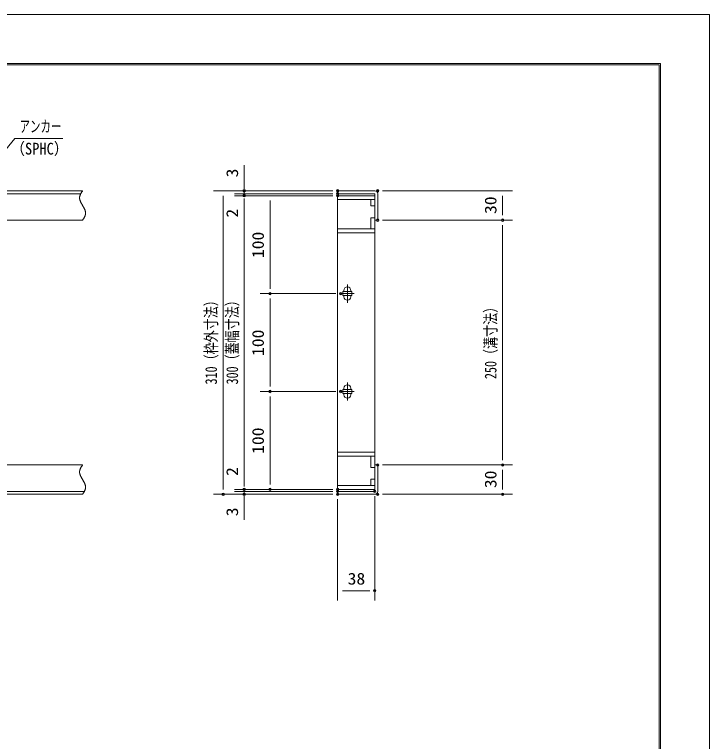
# Model space of a CAD drawing. Units: millimetres, scale not verified. Extents: x -1050 to 1050, y -742 to 742.
# Drawn here: x 340 to 1050, y 0 to 742 of the extents above; entities that cross this region are included whole.
import ezdxf
from ezdxf.enums import TextEntityAlignment as Align

# ---------------------------------------------------------------- set-up
doc = ezdxf.new("R2010")
doc.units = ezdxf.units.MM
doc.header["$LTSCALE"] = 5
doc.header["$PDMODE"] = 32
doc.header["$PDSIZE"] = 2.5
doc.linetypes.add('CHAIN1', pattern=[8, 5, -1, 1, -1])
doc.linetypes.add('DOUBLE_CHAIN1', pattern=[8.8, 5, -1, 0.6, -0.6, 0.6, -1])
for name, color, linetype, lineweight in [('0-0_7-図\u3000枠', 4, 'Continuous', 9), ('0-1_寸法注釈', 2, 'Continuous', 9), ('0-3_DEFPOINTS', 134, 'Continuous', 9), ('0-4_蓋', 5, 'Continuous', 9), ('0-6_想像線', 134, 'DOUBLE_CHAIN1', 9), ('0-7_中心線', 6, 'CHAIN1', 9), ('0-8_枠', 7, 'Continuous', 9)]:
    doc.layers.add(name, color=color, linetype=linetype, lineweight=lineweight)
doc.styles.add('ＭＳ ゴシック', font='')
doc.styles.get('ＭＳ ゴシック').set_extended_font_data('MS Gothic')

msp = doc.modelspace()

# ---------------------------------------------------------------- linework, layer by layer
at = {"layer": '0-0_7-図\u3000枠'}
for p in [(-973.75, 691.25), (998.75, -691.25)]:
    msp.add_line(p, (998.75, 691.25), dxfattribs=at)
msp.add_lwpolyline([(-975, 692.5), (1000, 692.5), (1000, -692.5)], dxfattribs=at)
at = {"layer": '0-1_寸法注釈'}
for p, q in [((574.681, 567.475), (574.681, 588.588)), ((574.681, 564.475), (574.681, 569.475)), ((665.063, 562.475), (543.149, 562.475)), ((553.149, 557.475), (553.149, 257.475)), ((665.063, 562.475), (564.681, 562.475)), ((665.063, 559.475), (564.681, 559.475)), ((665.063, 559.475), (564.681, 559.475)), ((665.063, 557.475), (564.681, 557.475)), ((665.063, 557.475), (564.681, 557.475)), ((574.681, 559.475), (574.681, 562.475)), ((574.681, 559.475), (574.681, 557.475)), ((665.063, 557.475), (591.062, 557.475)), ((716.11, 562.475), (848.677, 562.475)), ((838.677, 557.475), (838.677, 537.475)), ((574.681, 554.475), (574.681, 549.475)), ((574.681, 552.475), (574.681, 531.362)), ((574.681, 552.475), (574.681, 262.475)), ((601.062, 552.475), (601.062, 462.475)), ((716.11, 532.475), (848.677, 532.475)), ((716.11, 532.475), (848.677, 532.475)), ((838.677, 527.475), (838.677, 287.475)), ((668.253, 457.475), (591.062, 457.475)), ((668.253, 457.475), (591.062, 457.475)), ((601.062, 452.475), (601.062, 362.475)), ((668.253, 357.475), (591.062, 357.475)), ((668.253, 357.475), (591.062, 357.475)), ((601.062, 352.475), (601.062, 262.475)), ((574.681, 262.475), (574.681, 283.588)), ((716.063, 282.475), (848.677, 282.475)), ((716.063, 282.475), (848.677, 282.475)), ((838.677, 277.475), (838.677, 257.475)), ((574.681, 260.475), (574.681, 265.475)), ((665.063, 252.475), (543.149, 252.475)), ((665.063, 257.475), (564.681, 257.475)), ((665.063, 257.475), (564.681, 257.475)), ((665.063, 255.475), (564.681, 255.475)), ((665.063, 255.475), (564.681, 255.475)), ((665.063, 252.475), (564.681, 252.475)), ((574.681, 255.475), (574.681, 257.475)), ((574.681, 255.475), (574.681, 252.475)), ((665.063, 257.475), (591.062, 257.475)), ((716.11, 252.475), (848.677, 252.475)), ((574.681, 250.475), (574.681, 245.475)), ((574.681, 247.475), (574.681, 226.362)), ((670.063, 247.475), (670.063, 143.953)), ((708.063, 250.475), (708.063, 143.953)), ((675.063, 153.953), (703.063, 153.953))]:
    msp.add_line(p, q, dxfattribs=at)
msp.add_lwpolyline([(389.478, 615.968), (340.425, 615.968), (312.702, 582.538)], dxfattribs=at)
at = {"layer": '0-3_DEFPOINTS'}
msp.add_lwpolyline([(-1050, -742.5), (-1050, 742.5), (1050, 742.5), (1050, -742.5)], close=True, dxfattribs=at)
for p in [(574.681, 562.475), (574.681, 557.475), (670.063, 562.475), (670.063, 559.475), (670.063, 557.475), (711.11, 562.475), (711.11, 532.475), (838.677, 532.475), (601.062, 457.475), (673.253, 457.475), (601.062, 357.475), (673.253, 357.475), (711.063, 282.475), (838.677, 282.475), (553.149, 252.475), (574.681, 257.475), (574.681, 257.475), (574.681, 252.475), (601.062, 257.475), (670.063, 257.475), (670.063, 255.475), (670.063, 255.475), (670.063, 252.475), (670.063, 252.475), (708.063, 255.475), (711.11, 252.475), (838.677, 252.475), (708.063, 153.953)]:
    msp.add_point(p, dxfattribs=at)
at = {"layer": '0-4_蓋'}
for p, q in [((670.063, 557.475), (670.063, 257.475)), ((670.063, 557.475), (708.063, 557.475)), ((708.063, 557.475), (708.063, 546.978)), ((708.063, 553.475), (670.063, 553.475)), ((704.063, 553.475), (704.063, 546.978)), ((708.063, 546.978), (704.063, 546.978)), ((704.063, 534.978), (704.063, 523.475)), ((704.063, 534.978), (708.063, 534.978)), ((708.063, 534.978), (708.063, 279.972)), ((670.063, 523.475), (708.063, 523.475)), ((670.063, 519.475), (708.063, 519.475)), ((676.563, 460.725), (676.563, 459.475)), ((683.563, 460.725), (683.563, 459.475)), ((675.563, 459.475), (675.563, 455.475)), ((684.563, 459.475), (675.563, 459.475)), ((684.563, 455.475), (675.563, 455.475)), ((676.563, 455.475), (676.563, 454.225)), ((683.563, 455.475), (683.563, 454.225)), ((684.563, 459.475), (684.563, 455.475)), ((675.563, 359.475), (675.563, 355.475)), ((684.563, 359.475), (675.563, 359.475)), ((676.563, 360.725), (676.563, 359.475)), ((683.563, 360.725), (683.563, 359.475)), ((684.563, 359.475), (684.563, 355.475)), ((684.563, 355.475), (675.563, 355.475)), ((676.563, 355.475), (676.563, 354.225)), ((683.563, 355.475), (683.563, 354.225)), ((670.063, 295.475), (708.063, 295.475)), ((670.063, 291.475), (708.063, 291.475)), ((704.063, 279.972), (704.063, 291.475)), ((704.063, 279.972), (708.063, 279.972)), ((704.063, 261.475), (704.063, 267.972)), ((708.063, 261.475), (670.063, 261.475)), ((670.063, 257.475), (708.063, 257.475))]:
    msp.add_line(p, q, dxfattribs=at)
msp.add_lwpolyline([(708.063, 257.475), (708.063, 267.972), (704.063, 267.972)], dxfattribs=at)
for centre, start, end in [((680.063, 460.725), 0, 180), ((680.063, 454.225), 180, 0), ((680.063, 360.725), 0, 180), ((680.063, 354.225), 180, 0)]:
    msp.add_arc(centre, 3.5, start, end, dxfattribs=at)
at = {"layer": '0-4_蓋', "color": 7}
for p in [(670.063, 557.475), (670.063, 257.475)]:
    msp.add_point(p, dxfattribs=at)
at = {"layer": '0-6_想像線'}
for points in [[(409.55, 562.475), (409.359, 562.182), (409.169, 561.888), (408.98, 561.595), (408.792, 561.301), (408.608, 561.007), (408.427, 560.714), (408.249, 560.42), (408.076, 560.126), (407.909, 559.831), (407.747, 559.537), (407.592, 559.242), (407.443, 558.947), (407.303, 558.652), (407.171, 558.357), (407.048, 558.061), (406.935, 557.765), (406.832, 557.468), (406.741, 557.172), (406.661, 556.874), (406.593, 556.577), (406.538, 556.279), (406.497, 555.98), (406.47, 555.681), (406.458, 555.381), (406.46, 555.081), (406.476, 554.781), (406.505, 554.48), (406.547, 554.178), (406.601, 553.876), (406.666, 553.574), (406.743, 553.272), (406.829, 552.969), (406.926, 552.665), (407.032, 552.362), (407.147, 552.058), (407.27, 551.753), (407.401, 551.449), (407.538, 551.144), (407.683, 550.839)], [(407.683, 550.839), (407.833, 550.534), (407.989, 550.229), (408.15, 549.923), (408.316, 549.617), (408.485, 549.312), (408.657, 549.006), (408.833, 548.7), (409.01, 548.394), (409.189, 548.087), (409.369, 547.781), (409.55, 547.475)], [(411.417, 544.111), (411.267, 544.416), (411.111, 544.721), (410.95, 545.027), (410.784, 545.333), (410.615, 545.638), (410.443, 545.944), (410.267, 546.25), (410.09, 546.556), (409.911, 546.863), (409.731, 547.169), (409.55, 547.475)], [(409.55, 532.475), (409.741, 532.768), (409.931, 533.062), (410.12, 533.355), (410.308, 533.649), (410.492, 533.943), (410.673, 534.236), (410.851, 534.53), (411.024, 534.824), (411.191, 535.119), (411.353, 535.413), (411.508, 535.708), (411.657, 536.003), (411.797, 536.298), (411.929, 536.593), (412.052, 536.889), (412.165, 537.185), (412.268, 537.481), (412.359, 537.778), (412.439, 538.076), (412.507, 538.373), (412.562, 538.671), (412.603, 538.97), (412.63, 539.269), (412.642, 539.569), (412.64, 539.869), (412.624, 540.169), (412.595, 540.47), (412.553, 540.772), (412.499, 541.074), (412.434, 541.376), (412.357, 541.678), (412.271, 541.981), (412.174, 542.285), (412.068, 542.588), (411.953, 542.892), (411.83, 543.197), (411.699, 543.501), (411.562, 543.806), (411.417, 544.111)], [(409.55, 282.475), (409.359, 282.182), (409.169, 281.888), (408.98, 281.595), (408.792, 281.301), (408.608, 281.007), (408.427, 280.714), (408.249, 280.42), (408.076, 280.126), (407.909, 279.831), (407.747, 279.537), (407.592, 279.242), (407.443, 278.947), (407.303, 278.652), (407.171, 278.357), (407.048, 278.061), (406.935, 277.765), (406.832, 277.468), (406.741, 277.172), (406.661, 276.874), (406.593, 276.577), (406.538, 276.279), (406.497, 275.98), (406.47, 275.681), (406.458, 275.381), (406.46, 275.081), (406.476, 274.781), (406.505, 274.48), (406.547, 274.178), (406.601, 273.876), (406.666, 273.574), (406.743, 273.272), (406.829, 272.969), (406.926, 272.665), (407.032, 272.362), (407.147, 272.058), (407.27, 271.753), (407.401, 271.449), (407.538, 271.144), (407.683, 270.839)], [(407.683, 270.839), (407.833, 270.534), (407.989, 270.229), (408.15, 269.923), (408.316, 269.617), (408.485, 269.312), (408.657, 269.006), (408.833, 268.7), (409.01, 268.394), (409.189, 268.087), (409.369, 267.781), (409.55, 267.475)], [(411.417, 264.111), (411.267, 264.416), (411.111, 264.721), (410.95, 265.027), (410.784, 265.333), (410.615, 265.638), (410.443, 265.944), (410.267, 266.25), (410.09, 266.556), (409.911, 266.863), (409.731, 267.169), (409.55, 267.475)], [(409.55, 252.475), (409.741, 252.768), (409.931, 253.062), (410.12, 253.355), (410.308, 253.649), (410.492, 253.943), (410.673, 254.236), (410.851, 254.53), (411.024, 254.824), (411.191, 255.119), (411.353, 255.413), (411.508, 255.708), (411.657, 256.003), (411.797, 256.298), (411.929, 256.593), (412.052, 256.889), (412.165, 257.185), (412.268, 257.481), (412.359, 257.778), (412.439, 258.076), (412.507, 258.373), (412.562, 258.671), (412.603, 258.97), (412.63, 259.269), (412.642, 259.569), (412.64, 259.869), (412.624, 260.169), (412.595, 260.47), (412.553, 260.772), (412.499, 261.074), (412.434, 261.376), (412.357, 261.678), (412.271, 261.981), (412.174, 262.285), (412.068, 262.588), (411.953, 262.892), (411.83, 263.197), (411.699, 263.501), (411.562, 263.806), (411.417, 264.111)]]:
    msp.add_lwpolyline(points, dxfattribs=at)
at = {"layer": '0-7_中心線'}
for p, q in [((680.063, 466.775), (680.063, 448.175)), ((686.872, 457.475), (673.253, 457.475)), ((680.063, 366.775), (680.063, 348.175)), ((686.872, 357.475), (673.253, 357.475))]:
    msp.add_line(p, q, dxfattribs=at)
at = {"layer": '0-8_枠'}
for p, q in [((-795.45, 562.475), (409.55, 562.475)), ((-792.45, 559.475), (407.714, 559.475)), ((670.063, 562.475), (708.063, 562.475)), ((670.063, 559.475), (670.063, 562.475)), ((708.063, 559.475), (670.063, 559.475)), ((708.063, 532.475), (708.063, 559.475)), ((711.063, 532.475), (711.063, 559.475)), ((204.55, 532.475), (409.55, 532.475)), ((708.063, 532.475), (711.063, 532.475)), ((204.55, 282.475), (409.55, 282.475)), ((708.063, 282.475), (708.063, 255.475)), ((708.063, 282.475), (711.063, 282.475)), ((711.063, 282.475), (711.063, 255.475)), ((-795.45, 252.475), (409.55, 252.475)), ((-792.45, 255.475), (411.386, 255.475)), ((708.063, 255.475), (670.063, 255.475)), ((670.063, 255.475), (670.063, 252.475)), ((670.063, 252.475), (708.063, 252.475))]:
    msp.add_line(p, q, dxfattribs=at)
for centre, start, end in [((708.063, 559.475), 0, 90), ((708.063, 255.475), 270, 0)]:
    msp.add_arc(centre, 3, start, end, dxfattribs=at)

# ---------------------------------------------------------------- texts
at = {"layer": '0-1_寸法注釈', "color": 7, "style": 'ＭＳ ゴシック'}
for s, height, width, p in [('アンカー', 12.02, 0.65, (345.202, 618.655)), ('（SPHC）', 12.03, 0.9, (335.929, 595.865)), ('38', 12.02, 1.1, (680.329, 156.64))]:
    msp.add_text(s, height=height, dxfattribs=dict(at, width=width)).set_placement(p, align=Align.BOTTOM_LEFT)
for s, height, width, p in [('3', 12.02, 1.1, (571.994, 576.165)), ('30', 12.02, 1.1, (835.99, 538.742)), ('2', 12.02, 1.1, (571.994, 535.052)), ('100', 12.02, 1.1, (598.375, 493.72)), ('310（枠外寸法）', 12.02, 0.75, (550.462, 364.682)), ('300（蓋幅寸法）', 12.02, 0.75, (571.994, 364.682)), ('250（溝寸法）', 12.03, 0.75, (835.99, 370.184)), ('100', 12.02, 1.1, (598.375, 393.72)), ('100', 12.02, 1.1, (598.375, 293.72)), ('2', 12.02, 1.1, (571.994, 271.165)), ('30', 12.02, 1.1, (835.99, 258.742)), ('3', 12.02, 1.1, (571.994, 230.052))]:
    msp.add_text(s, height=height, rotation=90, dxfattribs=dict(at, width=width)).set_placement(p, align=Align.BOTTOM_LEFT)

doc.saveas('drawing.dxf')
